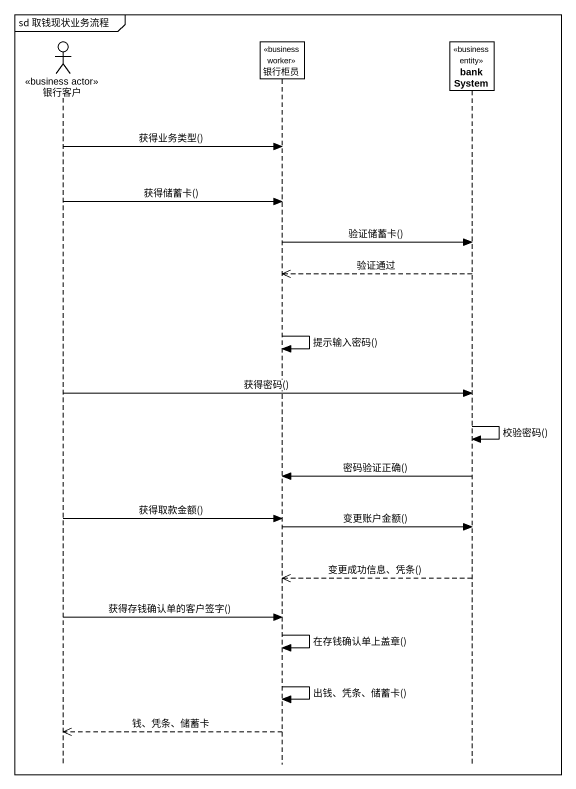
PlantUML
@startuml
mainframe sd 取钱现状业务流程
hide footbox
actor 银行客户 <<business actor>>
participant 银行柜员 <<business worker>>
participant bankSystem <<business entity>>

银行客户 -> 银行柜员 : 获得业务类型()
银行客户 -> 银行柜员 : 获得储蓄卡()
银行柜员 -> bankSystem : 验证储蓄卡()
bankSystem -->> 银行柜员 : 验证通过
银行柜员 -> 银行柜员 : 提示输入密码()
银行客户 -> bankSystem : 获得密码()
bankSystem -> bankSystem : 校验密码()
bankSystem -> 银行柜员 : 密码验证正确()
银行客户 -> 银行柜员 : 获得取款金额()
银行柜员 -> bankSystem : 变更账户金额()
bankSystem -->> 银行柜员 : 变更成功信息、凭条()
银行客户 -> 银行柜员 : 获得存钱确认单的客户签字()
银行柜员 -> 银行柜员 : 在存钱确认单上盖章()
银行柜员 -> 银行柜员 : 出钱、凭条、储蓄卡()
银行柜员 -->> 银行客户 : 钱、凭条、储蓄卡
@enduml
